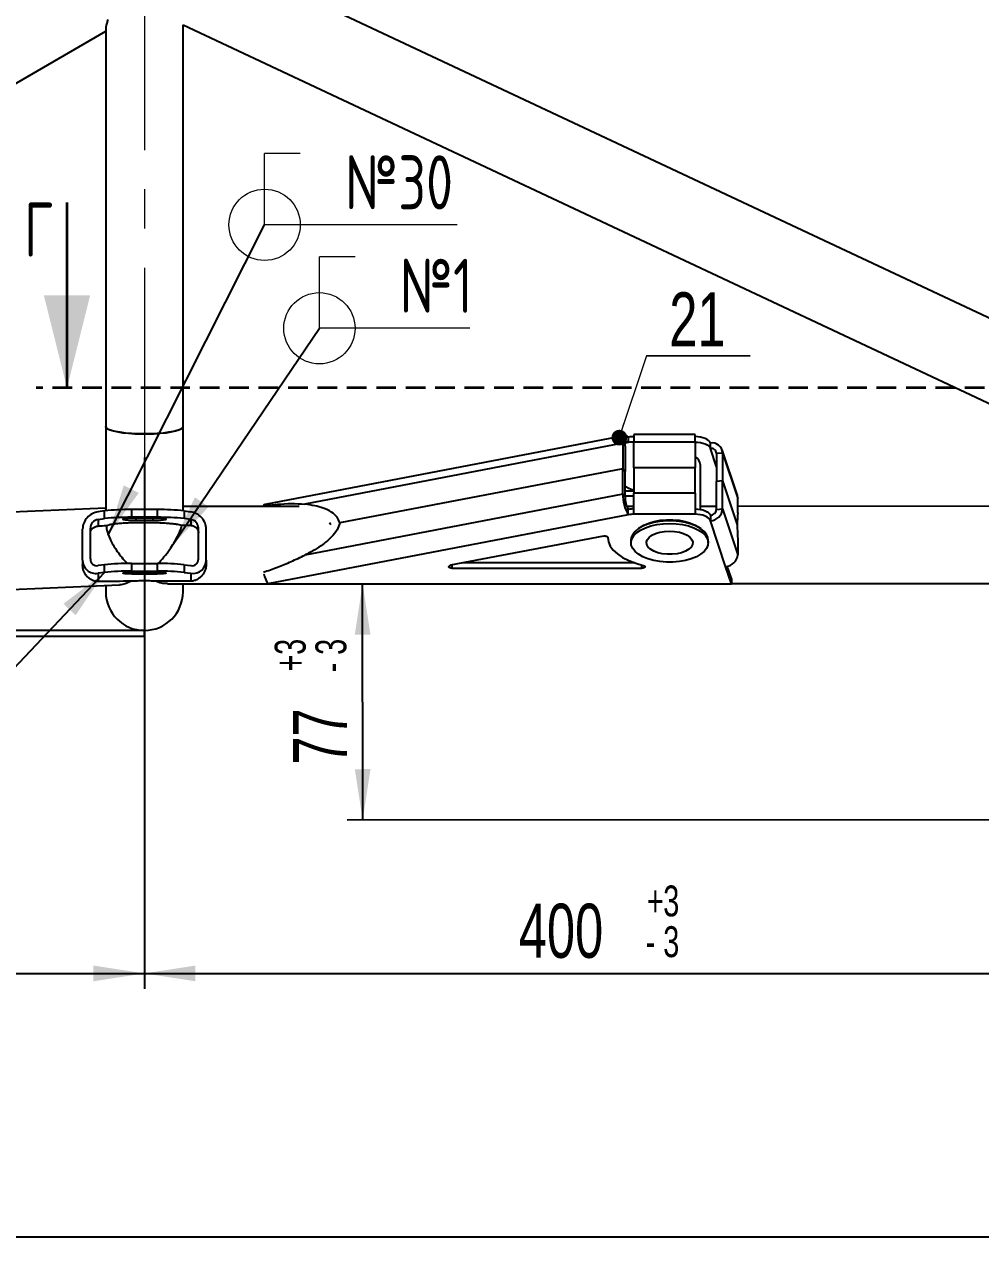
# Model space of a CAD drawing. Header units: millimetres. Extents: x -1160 to 841, y -1082 to 594.
# Drawn here: x 255.5 to 317.4, y 312.6 to 392.1 of the extents above; entities that cross this region are included whole.
import ezdxf

# ---------------------------------------------------------------- set-up
doc = ezdxf.new("R2010")
doc.units = ezdxf.units.MM
doc.linetypes.add('CENTERX2', pattern=[20.32, 12.7, -2.54, 2.54, -2.54])
doc.linetypes.add('HIDDEN', pattern=[1.905, 1.27, -0.635])
doc.layers.add('FORMAT', color=7, linetype='Continuous')
doc.styles.add('SLDTEXTSTYLE0', font='TXT', dxfattribs={"width": 0.7, "bigfont": 'bigfont'})
doc.styles.add('SLDTEXTSTYLE1', font='TXT', dxfattribs={"width": 0.7})
doc.dimstyles.new('SLDDIMSTYLE0', dxfattribs={"dimtxt": 3.5, "dimasz": 3.302, "dimexe": 0, "dimexo": 0.0625, "dimgap": 0.875, "dimtad": 1, "dimdec": 0, "dimlfac": 5, "dimrnd": 1e-09, "dimzin": 12, "dimdsep": 46, "dimtxsty": 'SLDTEXTSTYLE1', "dimsah": 1, "dimcen": 0.09, "dimadec": 0, "dimazin": 3, "dimtfac": 1, "dimtdec": 0, "dimtofl": 0, "dimtmove": 0, "dimatfit": 3, "dimfxl": 0, "dimfrac": 2, "dimtolj": 1, "dimtzin": 12, "dimarcsym": 0})
doc.dimstyles.new('SLDDIMSTYLE1', dxfattribs={"dimtxt": 3.5, "dimasz": 3.302, "dimexe": 0, "dimexo": 0.0625, "dimgap": 0.875, "dimtad": 1, "dimdec": 0, "dimlfac": 5, "dimrnd": 1e-09, "dimzin": 12, "dimdsep": 46, "dimtxsty": 'SLDTEXTSTYLE1', "dimsah": 1, "dimcen": 0.09, "dimadec": 0, "dimazin": 3, "dimtol": 1, "dimtp": 3, "dimtm": 3, "dimtfac": 1, "dimtdec": 0, "dimtofl": 0, "dimtmove": 0, "dimatfit": 3, "dimfxl": 0, "dimfrac": 2, "dimtolj": 1, "dimtzin": 12, "dimarcsym": 0})
doc.dimstyles.new('SLDDIMSTYLE3', dxfattribs={"dimtxt": 0.18, "dimasz": 3.302, "dimexe": 0, "dimexo": 0.0625, "dimgap": 0, "dimtad": 0, "dimtih": 1, "dimtoh": 1, "dimdec": 0, "dimrnd": 1e-09, "dimzin": 0, "dimdsep": 46, "dimtxsty": 'Standard', "dimsah": 1, "dimcen": 0.09, "dimadec": 0, "dimazin": 0, "dimtfac": 3.302, "dimtdec": 0, "dimtofl": 0, "dimtmove": 0, "dimatfit": 3, "dimfxl": 0, "dimfrac": 2, "dimtolj": 1, "dimtzin": 0, "dimarcsym": 0})
doc.dimstyles.new('SLDDIMSTYLE4', dxfattribs={"dimtxt": 0.18, "dimasz": 3.302, "dimexe": 0, "dimexo": 0.0625, "dimgap": 0, "dimtad": 0, "dimtih": 1, "dimtoh": 1, "dimdec": 0, "dimrnd": 1e-09, "dimzin": 0, "dimdsep": 46, "dimtxsty": 'Standard', "dimsah": 1, "dimcen": 0.09, "dimadec": 0, "dimazin": 0, "dimtfac": 3.302, "dimtdec": 0, "dimtofl": 0, "dimtmove": 0, "dimatfit": 3, "dimfxl": 0, "dimfrac": 2, "dimtolj": 1, "dimtzin": 0, "dimarcsym": 0})

# ---------------------------------------------------------------- blocks, each defined once
blk = doc.blocks.new('_D_1')
at = {"layer": 'FORMAT'}
for p, q in [((277.393, 340.607), (277.388, 355.913)), ((503.262, 340.687), (276.393, 340.606))]:
    blk.add_line(p, q, dxfattribs=at)
for points in [[(277.388, 355.913), (276.881, 352.61), (277.897, 352.611)], [(277.393, 340.607), (277.9, 343.909), (276.884, 343.908)]]:
    blk.add_solid(points, dxfattribs=at)
at = {"layer": 'FORMAT', "attachment_point": 1, "rotation": 90.02033, "style": 'SLDTEXTSTYLE1'}
for s, insert, char_height in [('3', (271.698, 351.304), 2), ('3', (274.334, 351.305), 2), ('+', (271.698, 350.239), 2), ('-', (274.334, 350.169), 2), ('77', (272.88, 344.194), 3.5)]:
    blk.add_mtext(s, dxfattribs=dict(at, insert=insert, char_height=char_height))
blk = doc.blocks.new('_D_3')
at = {"layer": 'FORMAT'}
for p, q in [((190.762, 355.389), (190.762, 312.626)), ((619.262, 355.935), (619.262, 312.626)), ((190.762, 313.626), (619.262, 313.626))]:
    blk.add_line(p, q, dxfattribs=at)
for points in [[(190.762, 313.626), (194.064, 313.118), (194.064, 314.134)], [(619.262, 313.626), (615.96, 314.134), (615.96, 313.118)]]:
    blk.add_solid(points, dxfattribs=at)
at = {"layer": 'FORMAT', "insert": (445.141, 318.138), "char_height": 3.5, "attachment_point": 1, "style": 'SLDTEXTSTYLE1'}
blk.add_mtext('2142*', dxfattribs=at)
blk = doc.blocks.new('_D_4')
at = {"layer": 'FORMAT'}
for p, q in [((263.262, 364.082), (263.262, 329.687)), ((193.262, 353.389), (193.262, 329.687)), ((193.262, 330.687), (263.262, 330.687))]:
    blk.add_line(p, q, dxfattribs=at)
for points in [[(193.262, 330.687), (196.564, 330.179), (196.564, 331.195)], [(263.262, 330.687), (259.96, 331.195), (259.96, 330.179)]]:
    blk.add_solid(points, dxfattribs=at)
at = {"layer": 'FORMAT', "insert": (223.52, 335.199), "char_height": 3.5, "attachment_point": 1, "style": 'SLDTEXTSTYLE1'}
blk.add_mtext('350', dxfattribs=at)
blk = doc.blocks.new('_D_5')
at = {"layer": 'FORMAT'}
for p, q in [((263.262, 364.082), (263.262, 329.687)), ((343.262, 364.17), (343.262, 329.687)), ((263.262, 330.687), (343.262, 330.687))]:
    blk.add_line(p, q, dxfattribs=at)
for points in [[(263.262, 330.687), (266.564, 330.179), (266.564, 331.195)], [(343.262, 330.687), (339.96, 331.195), (339.96, 330.179)]]:
    blk.add_solid(points, dxfattribs=at)
at = {"layer": 'FORMAT', "attachment_point": 1, "style": 'SLDTEXTSTYLE1'}
for s, insert, char_height in [('3', (296.849, 336.378), 2), ('+', (295.784, 336.378), 2), ('400', (287.498, 335.199), 3.5), ('3', (296.849, 333.742), 2), ('-', (295.713, 333.742), 2)]:
    blk.add_mtext(s, dxfattribs=dict(at, insert=insert, char_height=char_height))
blk = doc.blocks.new('SW_NOTE_5')
at = {"color": 0, "linetype": 'Continuous', "lineweight": 0}
for p, q in [((0, 0), (6.715, 0)), ((6.715, 0), (0, 0)), ((0, 0), (6.715, 0)), ((6.715, 0), (0, 0)), ((0, 0), (6.715, 0)), ((6.715, 0), (0, 0))]:
    blk.add_line(p, q, dxfattribs=at)
at = {"color": 0, "linetype": 'Continuous', "lineweight": 0, "insert": (3.296, 4.104), "char_height": 3.5, "attachment_point": 2, "style": 'SLDTEXTSTYLE1'}
blk.add_mtext('21', dxfattribs=at)
blk = doc.blocks.new('_DOT')
at = {"color": 0, "linetype": 'ByBlock', "lineweight": -2}
blk.add_line((-0.5, 0), (-1, 0), dxfattribs=at)
at = {"color": 0, "linetype": 'ByBlock', "const_width": 0.5}
blk.add_lwpolyline([(-0.25, 0, 1), (0.25, 0, 1)], format="xyb", close=True, dxfattribs=at)
blk = doc.blocks.new('SW_WELDSYMBOL_1')
at = {"color": 0, "linetype": 'Continuous', "lineweight": 0}
for p, q in [((0, 0), (0, 4.614)), ((2.307, 4.614), (0, 4.614)), ((9.737, 0), (0, 0))]:
    blk.add_line(p, q, dxfattribs=at)
blk.add_circle((0, 0), 2.307, dxfattribs=at)
at = {"color": 0, "linetype": 'Continuous', "lineweight": 0, "insert": (5.2, 4.498), "char_height": 3.5, "attachment_point": 1, "style": 'SLDTEXTSTYLE0'}
blk.add_mtext('\\M+187821', dxfattribs=at)
blk = doc.blocks.new('SW_WELDSYMBOL_16')
at = {"color": 0, "linetype": 'Continuous', "lineweight": 0}
for p, q in [((0, 0), (0, 4.614)), ((2.307, 4.614), (0, 4.614)), ((12.475, 0), (0, 0))]:
    blk.add_line(p, q, dxfattribs=at)
blk.add_circle((0, 0), 2.307, dxfattribs=at)
at = {"color": 0, "linetype": 'Continuous', "lineweight": 0, "insert": (5.2, 4.498), "char_height": 3.5, "attachment_point": 1, "style": 'SLDTEXTSTYLE0'}
blk.add_mtext('\\M+1878230', dxfattribs=at)

msp = doc.modelspace()

# ---------------------------------------------------------------- linework, layer by layer
at = {"color": 7, "linetype": 'Continuous', "lineweight": 25}
for p, q in [((340.762283, 362.373131), (274.473667, 393.524392)), ((260.762283, 391.917803), (260.762283, 366.082415)), ((265.762283, 366.082415), (265.762283, 392.099706)), ((265.762283, 392.09359), (332.688005, 360.642931)), ((202.960379, 358.129056), (260.762283, 391.688418)), ((260.762283, 366.082415), (260.762283, 360.639815)), ((265.762283, 360.639815), (265.762283, 366.082415)), ((294.401503, 365.515349), (271.07421, 361.048421)), ((294.231928, 365.000123), (273.650186, 361.058938)), ((294.231928, 365.000123), (294.231928, 363.354674)), ((294.374987, 364.813351), (294.231928, 365.000123)), ((294.589575, 365.39922), (294.589575, 365.052809)), ((298.915155, 365.566266), (294.947222, 365.566266)), ((294.947222, 365.566266), (294.947222, 365.066266)), ((294.947222, 363.420818), (294.947222, 365.066266)), ((298.915155, 365.066266), (294.947222, 365.066266)), ((298.915155, 365.066266), (298.915155, 365.566266)), ((298.915155, 365.066266), (298.915155, 363.420818)), ((299.901549, 364.668081), (299.901549, 365.014491)), ((294.374987, 364.813351), (294.374987, 363.167903)), ((300.296107, 364.35455), (300.690665, 364.38743)), ((300.296107, 364.35455), (300.296107, 362.535897)), ((301.64689, 361.615471), (300.660496, 364.574653)), ((300.690665, 364.38743), (300.690665, 362.568777)), ((300.690665, 364.38743), (301.677058, 361.428248)), ((294.231928, 363.354674), (275.9066, 359.845569)), ((294.231928, 363.354674), (294.374987, 363.167903)), ((294.231928, 361.709226), (294.231928, 363.354674)), ((298.915155, 363.420818), (294.947222, 363.420818)), ((294.947222, 363.420818), (294.947222, 361.775369)), ((298.915155, 361.775369), (298.915155, 363.420818)), ((299.262283, 360.724663), (299.262283, 363.585881)), ((294.374987, 361.522455), (294.374987, 363.167903)), ((300.690665, 362.568777), (300.296107, 362.535897)), ((300.296107, 360.717244), (300.296107, 362.535897)), ((300.690665, 362.568777), (301.6404, 359.71957)), ((300.690665, 360.750123), (300.690665, 362.568777)), ((294.231928, 361.709226), (273.650186, 357.768041)), ((294.374987, 361.522455), (294.231928, 361.709226)), ((294.374987, 361.932291), (294.947222, 361.932291)), ((298.915155, 361.775369), (294.947222, 361.775369)), ((294.947222, 360.409344), (294.947222, 361.775369)), ((298.915155, 361.775369), (298.915155, 360.409344)), ((273.288662, 360.911184), (265.762283, 360.908514)), ((270.996549, 360.910371), (270.969444, 360.945759)), ((294.947222, 361.585881), (294.374987, 361.585881)), ((294.947222, 360.918868), (294.487421, 360.918705)), ((300.296107, 360.920766), (299.262283, 360.920399)), ((301.677058, 360.503405), (301.677058, 361.428248)), ((332.072794, 360.932039), (301.677058, 360.921255)), ((260.762283, 360.80215), (203.296534, 358.324225)), ((260.684932, 360.630135), (260.262283, 360.572699)), ((260.262283, 360.07424), (260.684932, 360.131676)), ((260.262283, 360.07424), (260.262283, 359.643253)), ((260.684932, 360.131676), (260.684932, 360.630135)), ((262.416983, 360.708594), (262.416983, 360.210136)), ((264.107582, 360.708594), (262.416983, 360.708594)), ((264.107582, 360.210136), (262.416983, 360.210136)), ((263.822283, 360.150507), (262.702283, 360.150507)), ((264.107582, 360.210136), (264.107582, 360.708594)), ((265.839633, 360.630135), (265.839633, 360.131676)), ((265.839633, 360.630135), (266.262283, 360.572699)), ((266.262283, 360.07424), (265.839633, 360.131676)), ((266.262283, 360.07424), (266.262283, 359.684846)), ((294.589575, 360.376272), (271.262283, 355.909344)), ((294.589575, 360.376272), (294.589575, 360.722682)), ((298.915155, 360.409344), (294.947222, 360.409344)), ((299.901549, 360.337954), (299.901549, 359.991543)), ((300.296107, 360.717244), (300.690665, 360.750123)), ((300.690665, 360.750123), (301.677058, 357.790942)), ((259.262283, 357.446052), (259.262283, 359.439887)), ((259.762283, 357.513999), (259.762283, 359.507834)), ((262.702283, 360.018695), (263.822283, 360.018695)), ((266.262283, 359.684846), (265.691606, 359.68519)), ((266.762283, 357.513999), (266.762283, 359.507834)), ((267.262283, 357.446052), (267.262283, 359.439887)), ((275.328321, 359.734835), (275.243167, 359.862715)), ((295.38434, 359.573297), (295.221041, 359.457827)), ((299.303524, 359.457827), (299.140225, 359.573297)), ((300.887943, 357.032362), (299.901549, 359.991543)), ((292.990759, 358.999288), (283.08651, 357.10273)), ((294.762283, 358.736139), (294.762283, 358.562934)), ((299.762283, 358.562934), (299.762283, 358.736139)), ((301.677058, 358.715785), (301.677058, 357.790942)), ((259.262283, 357.446052), (259.262283, 357.131629)), ((260.684932, 357.140924), (260.262283, 357.083488)), ((260.684932, 356.642466), (260.684932, 357.140924)), ((262.416983, 357.219384), (262.416983, 356.720925)), ((262.416983, 357.219384), (264.107582, 357.219384)), ((264.107582, 356.720925), (264.107582, 357.219384)), ((265.839633, 357.140924), (265.839633, 356.642466)), ((265.839633, 357.140924), (266.262283, 357.083488)), ((267.262283, 357.446052), (267.262283, 357.17855)), ((283.158039, 356.909344), (295.473428, 356.909344)), ((295.012269, 357.255754), (283.885638, 357.255754)), ((301.262283, 355.909344), (300.887943, 357.032362)), ((301.262283, 356.255754), (300.998093, 357.048323)), ((260.684932, 356.642466), (260.262283, 356.58503)), ((260.262283, 356.58503), (260.262283, 356.054298)), ((262.416983, 356.720925), (264.107582, 356.720925)), ((262.702283, 356.661296), (263.822283, 356.661296)), ((263.822283, 356.529485), (262.702283, 356.529485)), ((265.839633, 356.642466), (266.262283, 356.58503)), ((266.262283, 356.58503), (266.262283, 356.075497)), ((301.262283, 356.255754), (301.262283, 355.909344)), ((193.369983, 352.891546), (261.639794, 355.835342)), ((260.762283, 355.797504), (260.762283, 355.389225)), ((264.756207, 355.908157), (271.261426, 355.910464)), ((265.762283, 355.389225), (265.762283, 355.908513)), ((271.262283, 355.909344), (301.262283, 355.909344)), ((301.262283, 355.921108), (323.227893, 355.928901)), ((263.262283, 352.889225), (193.262283, 352.889225)), ((263.262283, 352.489225), (193.262283, 352.489225)), ((263.262283, 352.489225), (263.262283, 352.889225))]:
    msp.add_line(p, q, dxfattribs=at)
at = {"color": 7, "linetype": 'Continuous', "lineweight": 35}
msp.add_line((258.250831, 380.589225), (258.250831, 368.589225), dxfattribs=at)
at = {"color": 7, "linetype": 'Continuous', "lineweight": 0}
msp.add_line((295.766423, 370.671372), (294.007138, 365.368329), dxfattribs=at)
at = {"color": 7, "linetype": 'HIDDEN', "lineweight": 35}
msp.add_line((350.033322, 368.589225), (256.250831, 368.589225), dxfattribs=at)
at = {"color": 8, "linetype": 'Continuous', "lineweight": 25}
for p, q in [((294.589575, 365.052809), (294.397613, 365.016051)), ((300.296107, 363.484408), (299.901549, 364.668081)), ((262.702283, 360.150507), (262.702283, 360.018695)), ((263.822283, 360.018695), (263.822283, 360.150507)), ((283.158039, 357.116427), (283.158039, 356.909344)), ((295.473428, 356.909344), (295.473428, 357.12049)), ((262.702283, 356.661296), (262.702283, 356.529485)), ((263.822283, 356.529485), (263.822283, 356.661296))]:
    msp.add_line(p, q, dxfattribs=at)
at = {"color": 7, "linetype": 'Continuous', "lineweight": 25, "flags": 128}
for points in [[(263.262283, 365.607641), (262.839781, 365.61447), (262.429433, 365.634761), (262.043045, 365.66793), (261.691733, 365.713024), (261.385602, 365.768744), (261.13346, 365.833488), (260.94256, 365.905393), (260.818394, 365.98239), (260.764535, 366.062265), (260.762283, 366.082415)], [(260.762283, 366.082415), (260.782531, 366.02211), (260.871866, 365.94339), (261.029968, 365.86867), (261.25229, 365.800099), (261.532435, 365.739649), (261.862346, 365.68906), (262.232529, 365.649787), (262.632337, 365.62296), (263.050268, 365.609351), (263.474297, 365.609351), (263.892228, 365.62296), (264.292036, 365.649787), (264.66222, 365.68906), (264.99213, 365.739649), (265.272275, 365.800099), (265.494597, 365.86867), (265.652699, 365.94339), (265.742034, 366.02211), (265.762283, 366.082415)], [(265.762283, 366.082415), (265.76003, 366.062265), (265.706171, 365.98239), (265.582005, 365.905393), (265.391105, 365.833488), (265.138963, 365.768744), (264.832833, 365.713024), (264.48152, 365.66793), (264.095132, 365.634761), (263.684785, 365.61447), (263.262283, 365.607641)], [(294.231928, 365.000123), (294.2388, 365.160104), (294.259152, 365.295993), (294.292202, 365.402569), (294.33668, 365.475735), (294.390877, 365.51268), (294.45271, 365.511983), (294.519802, 365.473672), (294.589575, 365.39922)], [(294.374987, 364.813351), (294.37911, 364.90934), (294.391321, 364.990874), (294.411152, 365.054819), (294.437838, 365.098719), (294.470356, 365.120885), (294.507456, 365.120468), (294.547711, 365.097481), (294.589575, 365.052809)], [(299.901549, 365.014491), (299.857625, 365.099438), (299.784679, 365.179237), (299.684957, 365.251433), (299.56153, 365.313801), (299.4182, 365.364421), (299.259379, 365.401735), (299.089959, 365.424593), (298.915155, 365.432291)], [(298.915155, 365.085881), (299.089959, 365.078183), (299.259379, 365.055325), (299.4182, 365.018011), (299.56153, 364.967391), (299.684957, 364.905023), (299.784679, 364.832827), (299.857625, 364.753027), (299.901549, 364.668081)], [(294.947222, 361.954892), (294.61792, 362.085269), (294.374987, 362.201728)], [(301.677058, 361.428248), (301.661896, 361.562147), (301.64689, 361.615471)], [(262.702283, 360.150507), (262.442708, 360.147281), (262.208543, 360.13792), (262.022708, 360.123339), (261.903395, 360.104967), (261.862283, 360.084601), (261.903395, 360.064235), (262.022708, 360.045863), (262.208543, 360.031282), (262.442708, 360.021921), (262.702283, 360.018695)], [(263.822283, 360.018695), (264.081857, 360.021921), (264.316022, 360.031282), (264.501857, 360.045863), (264.62117, 360.064235), (264.662283, 360.084601), (264.62117, 360.104967), (264.501857, 360.123339), (264.316022, 360.13792), (264.081857, 360.147281), (263.822283, 360.150507)], [(295.38434, 359.573297), (295.599854, 359.704066), (295.910376, 359.839713), (296.26435, 359.945458), (296.650398, 360.017901), (297.056112, 360.054714), (297.468453, 360.054714), (297.874167, 360.017901), (298.260215, 359.945458), (298.614189, 359.839713), (298.924711, 359.704066), (299.140225, 359.573297)], [(298.915155, 360.755754), (299.089959, 360.748056), (299.259379, 360.725198), (299.4182, 360.687884), (299.56153, 360.637264), (299.684957, 360.574896), (299.784679, 360.5027), (299.857625, 360.4229), (299.901549, 360.337954)], [(299.901549, 359.991543), (299.857625, 360.07649), (299.784679, 360.15629), (299.684957, 360.228486), (299.56153, 360.290854), (299.4182, 360.341474), (299.259379, 360.378788), (299.089959, 360.401646), (298.915155, 360.409344)], [(299.762283, 358.736139), (299.742034, 358.894911), (299.652699, 359.102167), (299.494597, 359.298894), (299.272275, 359.47943), (298.99213, 359.638584), (298.66222, 359.771776), (298.292036, 359.875174), (297.892228, 359.945805), (297.474297, 359.981636), (297.050268, 359.981636), (296.632337, 359.945805), (296.232529, 359.875174), (295.862346, 359.771776), (295.532435, 359.638584), (295.25229, 359.47943), (295.029968, 359.298894), (294.871866, 359.102167), (294.782531, 358.894911), (294.762283, 358.736139)], [(297.262283, 359.812934), (297.684785, 359.794954), (298.095132, 359.741531), (298.48152, 359.654201), (298.832833, 359.535478), (299.138963, 359.388777), (299.391105, 359.218318), (299.582005, 359.029004), (299.706171, 358.826283), (299.76003, 358.615985), (299.742034, 358.404161), (299.652699, 358.196905), (299.494597, 358.000179), (299.272275, 357.819642), (298.99213, 357.660489), (298.66222, 357.527297), (298.292036, 357.423898), (297.892228, 357.353268), (297.474297, 357.317437), (297.050268, 357.317437), (296.632337, 357.353268), (296.232529, 357.423898), (295.862346, 357.527297), (295.532435, 357.660489), (295.25229, 357.819642), (295.029968, 358.000179), (294.871866, 358.196905), (294.782531, 358.404161), (294.764535, 358.615985), (294.818394, 358.826283), (294.94256, 359.029004), (295.13346, 359.218318), (295.385602, 359.388777), (295.691733, 359.535478), (296.043045, 359.654201), (296.429433, 359.741531), (296.839781, 359.794954), (297.262283, 359.812934)], [(297.262283, 359.312934), (297.584738, 359.295399), (297.892116, 359.243615), (298.170044, 359.160004), (298.405526, 359.048473), (298.587551, 358.91424), (298.707608, 358.76358), (298.760083, 358.603538), (298.742522, 358.441597), (298.655748, 358.28533), (298.503816, 358.142043), (298.293832, 358.018437), (298.035613, 357.920291), (297.741235, 357.852194), (297.424461, 357.81733), (297.100104, 357.81733), (296.78333, 357.852194), (296.488952, 357.920291), (296.230733, 358.018437), (296.020749, 358.142043), (295.868817, 358.28533), (295.782043, 358.441597), (295.764482, 358.603538), (295.816958, 358.76358), (295.937015, 358.91424), (296.119039, 359.048473), (296.354521, 359.160004), (296.632449, 359.243615), (296.939827, 359.295399), (297.262283, 359.312934)], [(292.990759, 358.999288), (293.037575, 359.005136), (293.085829, 359.005207), (293.132713, 358.999497), (293.175498, 358.988339), (293.211692, 358.972382), (293.239189, 358.952555), (293.256388, 358.930013), (293.262288, 358.906066)], [(293.262288, 358.906066), (293.302989, 358.62474), (293.42244, 358.349075), (293.618263, 358.084553), (293.886564, 357.836436), (294.222007, 357.609659), (294.61792, 357.408732), (295.066429, 357.237651), (295.558612, 357.09982)], [(283.158039, 356.909344), (283.090027, 356.915304), (283.030122, 356.932472), (282.985463, 356.958803), (282.961374, 356.991158), (282.960726, 357.025681), (282.983597, 357.058257), (283.027259, 357.085002), (283.08651, 357.10273)], [(295.558612, 357.09982), (295.613754, 357.080598), (295.653044, 357.053328), (295.672044, 357.021088), (295.668608, 356.987522), (295.643124, 356.956421), (295.598471, 356.931298), (295.539692, 356.914992), (295.473428, 356.909344)], [(262.702283, 356.529485), (262.442708, 356.53271), (262.208543, 356.542072), (262.022708, 356.556652), (261.903395, 356.575024), (261.862283, 356.59539), (261.903395, 356.615756), (262.022708, 356.634129), (262.208543, 356.648709), (262.442708, 356.65807), (262.702283, 356.661296)], [(263.822283, 356.661296), (264.081857, 356.65807), (264.316022, 356.648709), (264.501857, 356.634129), (264.62117, 356.615756), (264.662283, 356.59539), (264.62117, 356.575024), (264.501857, 356.556652), (264.316022, 356.542072), (264.081857, 356.53271), (263.822283, 356.529485)]]:
    msp.add_lwpolyline(points, dxfattribs=at)
at = {"color": 7, "linetype": 'Continuous', "lineweight": 25}
for centre, radius, start, end in [((294.943672, 363.520299), 1.911995, 89.89359165, 100.67263604), ((294.943672, 363.173889), 1.911995, 89.89359165, 100.67263604), ((300.013753, 364.345636), 0.678201, 3.53309984, 99.52293649), ((298.518419, 363.515787), 0.747159, 5.383106, 57.92737385), ((299.957651, 364.333653), 0.3391, 3.53309984, 99.52293649), ((296.757953, 361.672531), 2.526292, 179.16773779, 210.87103013), ((271.118165, 360.898777), 0.155966, 106.36895744, 162.46828377), ((295.890602, 361.500438), 1.515775, 179.16773779, 210.87103013), ((262.229453, 345.691009), 15.018756, 89.28456344, 95.9027025), ((262.229453, 345.192551), 15.018756, 89.28456344, 95.9027025), ((264.295112, 345.691009), 15.018756, 84.0972975, 90.71543656), ((264.295112, 345.192551), 15.018756, 84.0972975, 90.71543656), ((294.943672, 358.843762), 1.911995, 89.89359165, 100.67263604), ((294.943672, 358.497352), 1.911995, 89.89359165, 100.67263604), ((299.869669, 360.814437), 0.823511, 272.21862788, 355.52083334), ((299.885609, 360.7494), 0.411755, 272.21862788, 355.52083334), ((308.705655, 359.781918), 7.06553, 174.13910647, 180.50560382), ((316.547759, 359.761425), 14.907417, 180.16086837, 184.02215793), ((300.856063, 357.855255), 0.823511, 272.21862788, 355.52083334), ((262.229453, 342.201799), 15.018756, 89.28456344, 95.9027025), ((264.295112, 342.201799), 15.018756, 84.0972975, 90.71543656), ((262.229453, 341.70334), 15.018756, 89.28456344, 95.9027025), ((264.295112, 341.70334), 15.018756, 84.0972975, 90.71543656), ((272.869827, 356.957581), 1.919114, 192.03440594, 213.10729656), ((263.262283, 355.389225), 2.5, 180, 0)]:
    msp.add_arc(centre, radius, start, end, dxfattribs=at)
for centre, major_axis, ratio, start_param, end_param in [((260.262283, 359.575782), (0.738412, 0.772618), 0.872811924, 0.830712145, 2.401508472), ((260.262283, 359.575782), (0.369206, 0.386309), 0.872811924, 0.830712145, 2.401508472), ((266.262283, 359.575782), (-0.738412, 0.772618), 0.872811924, 3.881676835, 5.452473162), ((266.262283, 359.575782), (-0.369206, 0.386309), 0.872811924, 3.881676835, 5.452473162), ((301.714457, 360.065685), (86.910194, 1.253213), 0.002294254, 2.061199501, 2.067949229), ((260.262283, 357.581947), (0.738412, 0.772618), 0.872811924, 2.401508472, 3.972304799), ((260.262283, 357.581947), (0.369206, 0.386309), 0.872811924, 2.401508472, 3.972304799), ((266.262283, 357.581947), (-0.369206, 0.386309), 0.872811924, 2.310880509, 3.881676835), ((266.262283, 357.581947), (-0.738412, 0.772618), 0.872811924, 2.310880509, 3.881676835), ((180.090535, 354.821259), (86.910194, 1.253213), 0.002294254, 0.326045047, 0.396341979), ((-2130.522325, 357.558369), (2500.347831, -1.605229), 0.000078451, 0.288820606, 0.291984546)]:
    msp.add_ellipse(centre, major_axis=major_axis, ratio=ratio, start_param=start_param, end_param=end_param, dxfattribs=at)
for points, knots in [([(260.897265, 392.437161), (260.872259, 392.352245), (260.82181, 392.180929), (260.768661, 391.972545), (260.771652, 391.896018), (260.772934, 391.863226)], [0, 0, 0, 0, 0.359663065, 0.725611559, 1, 1, 1, 1]), ([(270.969444, 360.945759), (271.269836, 360.984353), (271.871857, 361.061698), (272.760836, 361.119417), (273.35401, 361.079079), (273.650186, 361.058938)], [0, 0, 0, 0, 0.332728589, 0.666827291, 1, 1, 1, 1]), ([(275.9066, 359.845569), (275.858865, 359.977286), (275.755028, 360.26381), (275.358827, 360.586745), (274.856564, 360.814532), (274.268766, 360.973631), (273.865566, 361.029235), (273.650186, 361.058938)], [0, 0, 0, 0, 0.158049731, 0.343806175, 0.571134212, 0.770908813, 1, 1, 1, 1]), ([(259.762283, 359.153382), (259.762283, 359.184467), (259.765379, 359.215874), (259.777682, 359.277264), (259.786777, 359.307046), (259.810824, 359.364862), (259.825997, 359.393171), (259.861411, 359.445938), (259.881644, 359.470562), (259.927399, 359.516276), (259.953138, 359.537416), (260.007694, 359.573924), (260.036765, 359.589604), (260.098732, 359.615582), (260.13092, 359.62552), (260.195936, 359.639053), (260.229442, 359.642738), (260.262283, 359.643253)], [0, 0, 0, 0, 0.125, 0.125, 0.25, 0.25, 0.375, 0.375, 0.5, 0.5, 0.625, 0.625, 0.75, 0.75, 0.875, 0.875, 1, 1, 1, 1]), ([(260.77882, 359.651339), (260.805742, 359.677648), (260.865396, 359.703482), (260.991876, 359.735024), (261.019933, 359.741316), (261.081109, 359.753669), (261.114234, 359.759737), (261.221589, 359.777604), (261.303727, 359.789064), (261.445314, 359.805473), (261.4958, 359.810832), (261.602628, 359.821161), (261.658651, 359.826106), (261.834893, 359.840247), (261.963178, 359.848762), (262.174657, 359.859924), (262.2476, 359.863329), (262.396525, 359.869407), (262.472797, 359.872094), (262.629083, 359.876743), (262.709096, 359.878704), (262.873116, 359.881851), (262.957608, 359.883035), (263.209378, 359.885263), (263.377194, 359.885059), (263.628873, 359.882198), (263.712634, 359.880809), (263.875346, 359.877267), (263.954925, 359.875108), (264.110678, 359.870047), (264.187018, 359.867138), (264.335635, 359.860618), (264.406957, 359.85705), (264.54413, 359.849353), (264.609977, 359.845223), (264.736503, 359.836431), (264.797461, 359.831744), (264.970392, 359.817125), (265.072522, 359.806664), (265.209056, 359.790069), (265.251766, 359.784385), (265.331871, 359.772728), (265.36939, 359.766732), (265.541987, 359.736455), (265.634339, 359.711214), (265.691606, 359.68519)], [0, 0, 0, 0, 0.125, 0.125, 0.15625, 0.15625, 0.1875, 0.1875, 0.25, 0.25, 0.28125, 0.28125, 0.3125, 0.3125, 0.375, 0.375, 0.40625, 0.40625, 0.4375, 0.4375, 0.46875, 0.46875, 0.5, 0.5, 0.5625, 0.5625, 0.59375, 0.59375, 0.625, 0.625, 0.65625, 0.65625, 0.6875, 0.6875, 0.71875, 0.71875, 0.75, 0.75, 0.8125, 0.8125, 0.84375, 0.84375, 0.875, 0.875, 1, 1, 1, 1]), ([(260.795391, 359.660529), (260.803741, 359.570047), (260.829118, 359.295053), (261.05014, 358.74899), (261.368972, 358.184095), (261.718139, 357.713423), (261.966842, 357.415207), (262.126654, 357.262157), (262.1743, 357.216528)], [0, 0, 0, 0, 0.112116924, 0.340746924, 0.607329206, 0.767360213, 0.930641629, 1, 1, 1, 1]), ([(264.128573, 357.205079), (264.263786, 357.348735), (264.537761, 357.639815), (264.887198, 358.096727), (265.182083, 358.542139), (265.449094, 359.03007), (265.642025, 359.437099), (265.679643, 359.660923), (265.684134, 359.687646)], [0, 0, 0, 0, 0.204089428, 0.413532119, 0.567219122, 0.724692165, 0.967129121, 1, 1, 1, 1]), ([(266.262283, 359.684846), (266.295875, 359.684825), (266.329215, 359.681595), (266.395387, 359.668602), (266.427418, 359.658956), (266.488323, 359.634067), (266.517666, 359.618571), (266.571668, 359.582985), (266.5965, 359.562896), (266.664749, 359.495735), (266.700413, 359.443273), (266.737259, 359.355926), (266.7465, 359.325981), (266.759017, 359.264403), (266.762283, 359.232418), (266.762283, 359.200419)], [0, 0, 0, 0, 0.125, 0.125, 0.25, 0.25, 0.375, 0.375, 0.5, 0.5, 0.75, 0.75, 0.875, 0.875, 1, 1, 1, 1]), ([(275.9066, 359.845569), (275.858865, 359.695571), (275.755028, 359.369279), (275.358827, 358.894608), (274.856564, 358.474464), (274.268766, 358.090251), (273.865566, 357.88023), (273.650186, 357.768041)], [0, 0, 0, 0, 0.158049731, 0.343806175, 0.571134212, 0.770908813, 1, 1, 1, 1]), ([(270.969444, 356.660511), (271.269836, 356.762144), (271.871857, 356.965826), (272.760836, 357.338726), (273.35401, 357.625069), (273.650186, 357.768041)], [0, 0, 0, 0, 0.332728589, 0.666827291, 1, 1, 1, 1]), ([(260.262283, 356.054298), (260.22207, 356.053938), (260.18237, 356.056455), (260.103885, 356.066876), (260.065742, 356.074747), (259.993843, 356.094196), (259.959318, 356.105952), (259.893854, 356.132319), (259.862994, 356.146861), (259.774411, 356.194071), (259.720274, 356.230563), (259.620775, 356.311274), (259.575706, 356.355222), (259.493335, 356.450386), (259.456067, 356.501605), (259.38954, 356.612071), (259.360708, 356.670788), (259.313542, 356.792991), (259.294987, 356.85682), (259.269328, 356.99033), (259.262283, 357.06078), (259.262283, 357.131629)], [0, 0, 0, 0, 0.0625, 0.0625, 0.125, 0.125, 0.1875, 0.1875, 0.25, 0.25, 0.375, 0.375, 0.5, 0.5, 0.625, 0.625, 0.75, 0.75, 0.875, 0.875, 1, 1, 1, 1]), ([(267.262283, 357.17855), (267.262283, 357.14026), (267.260267, 357.102332), (267.252743, 357.028747), (267.247241, 356.992876), (267.226118, 356.887854), (267.205924, 356.821282), (267.15518, 356.694493), (267.125138, 356.63558), (267.057697, 356.526051), (267.020236, 356.475312), (266.938206, 356.381121), (266.893395, 356.337484), (266.797411, 356.258666), (266.746284, 356.223318), (266.662265, 356.176381), (266.632921, 356.161715), (266.570909, 356.134815), (266.538424, 356.122623), (266.468358, 356.10131), (266.43106, 356.092277), (266.370529, 356.082529), (266.349299, 356.079901), (266.306353, 356.076391), (266.284645, 356.075476), (266.262283, 356.075497)], [0, 0, 0, 0, 0.0625, 0.0625, 0.125, 0.125, 0.25, 0.25, 0.375, 0.375, 0.5, 0.5, 0.625, 0.625, 0.75, 0.75, 0.8125, 0.8125, 0.875, 0.875, 0.9375, 0.9375, 0.96875, 0.96875, 1, 1, 1, 1]), ([(262.421354, 356.083477), (262.28726, 356.01877), (262.029778, 355.894522), (261.770373, 355.828276), (261.653591, 355.839147), (261.642356, 355.840193)], [0, 0, 0, 0, 0.495514193, 0.951468167, 1, 1, 1, 1]), ([(263.997079, 356.077546), (263.936914, 356.080275), (263.87387, 356.08275), (263.745396, 356.086969), (263.679992, 356.088721), (263.546732, 356.091472), (263.478877, 356.092472), (263.340515, 356.093657), (263.269744, 356.093834), (263.130943, 356.093335), (263.062245, 356.092669), (262.926199, 356.090537), (262.858373, 356.089056), (262.660689, 356.083534), (262.537273, 356.078476), (262.421076, 356.072314)], [0, 0, 0, 0, 0.125, 0.125, 0.25, 0.25, 0.375, 0.375, 0.5, 0.5, 0.625, 0.625, 0.75, 0.75, 1, 1, 1, 1]), ([(264.751569, 355.918404), (264.657241, 355.920702), (264.430176, 355.926232), (264.173548, 355.996166), (264.014936, 356.071929), (264.00319, 356.07754)], [0, 0, 0, 0, 0.396867869, 0.955333405, 1, 1, 1, 1])]:
    msp.add_open_spline(points, degree=3, knots=knots, dxfattribs=at)
at = {"color": 7, "linetype": 'Continuous', "lineweight": 35}
msp.add_solid([(258.250831, 368.589225), (259.750831, 374.589225), (256.750831, 374.589225)], dxfattribs=at)
at = {"layer": 'FORMAT', "linetype": 'CENTERX2', "lineweight": 18}
msp.add_line((263.262283, 437.325155), (263.262283, 364.082415), dxfattribs=at)

# ---------------------------------------------------------------- block references
at = {"color": 7, "linetype": 'Continuous', "lineweight": 0}
for name, p in [('SW_WELDSYMBOL_16', (271.044901, 379.14369)), ('SW_WELDSYMBOL_1', (274.59016, 372.447391)), ('SW_NOTE_5', (295.766423, 370.671372))]:
    msp.add_blockref(name, p, dxfattribs=at)
at = {"color": 7, "linetype": 'Continuous', "lineweight": 0, "xscale": 1.016, "yscale": 1.016, "rotation": 251.6467270678161}
msp.add_blockref('_DOT', (294.007138, 365.368329, 210.801428), dxfattribs=at)

# ---------------------------------------------------------------- texts
at = {"color": 7, "linetype": 'Continuous', "insert": (255.464301, 380.589225), "char_height": 3.5, "attachment_point": 1, "style": 'SLDTEXTSTYLE0'}
msp.add_mtext('\\M+18443', dxfattribs=at)

# ---------------------------------------------------------------- dimensions: what is measured, and where the dimension line sits
at = {"layer": 'FORMAT'}
for base, p1, p2, dimstyle, picture, middle in [((263.262283, 330.68681), (193.262283, 353.389225), (263.262283, 364.082415), 'SLDDIMSTYLE0', '_D_4', (226.628992, 330.68681)), ((343.262283, 330.68681), (263.262283, 364.082415), (343.262283, 364.169861), 'SLDDIMSTYLE1', '_D_5', (292.74144, 330.68681)), ((619.2622825755, 313.6257654554), (190.7622825755, 355.3892249806), (619.2622825755, 355.934986226), 'SLDDIMSTYLE0', '_D_3', (450.3687373126, 313.6257654554))]:
    dim = msp.add_linear_dim(base=base, p1=p1, p2=p2, dimstyle=dimstyle, dxfattribs=at)
    dim.commit()
    dim.dimension.update_dxf_attribs({"geometry": picture, "text_midpoint": middle, "dimtype": 160})
dim = msp.add_linear_dim(base=(277.38761, 355.912638), p1=(503.262283, 340.68681), p2=(264.756207, 355.908157), angle=270.02032717, dimstyle='SLDDIMSTYLE1', dxfattribs=at)
dim.commit()
dim.dimension.update_dxf_attribs({"geometry": '_D_1', "text_midpoint": (277.390304, 348.319343), "dimtype": 160})

# ---------------------------------------------------------------- leaders
at = {"color": 7, "linetype": 'Continuous', "lineweight": 0}
for points, dimstyle in [([(260.924977, 359.085279), (271.044901, 379.14369)], 'SLDDIMSTYLE4'), ([(265.125646, 358.463278), (274.59016, 372.447391)], 'SLDDIMSTYLE4'), ([(260.684932, 356.642466), (252.554745, 348.043635)], 'SLDDIMSTYLE3')]:
    msp.add_leader(points, dimstyle=dimstyle, dxfattribs=at)

doc.saveas('drawing.dxf')
